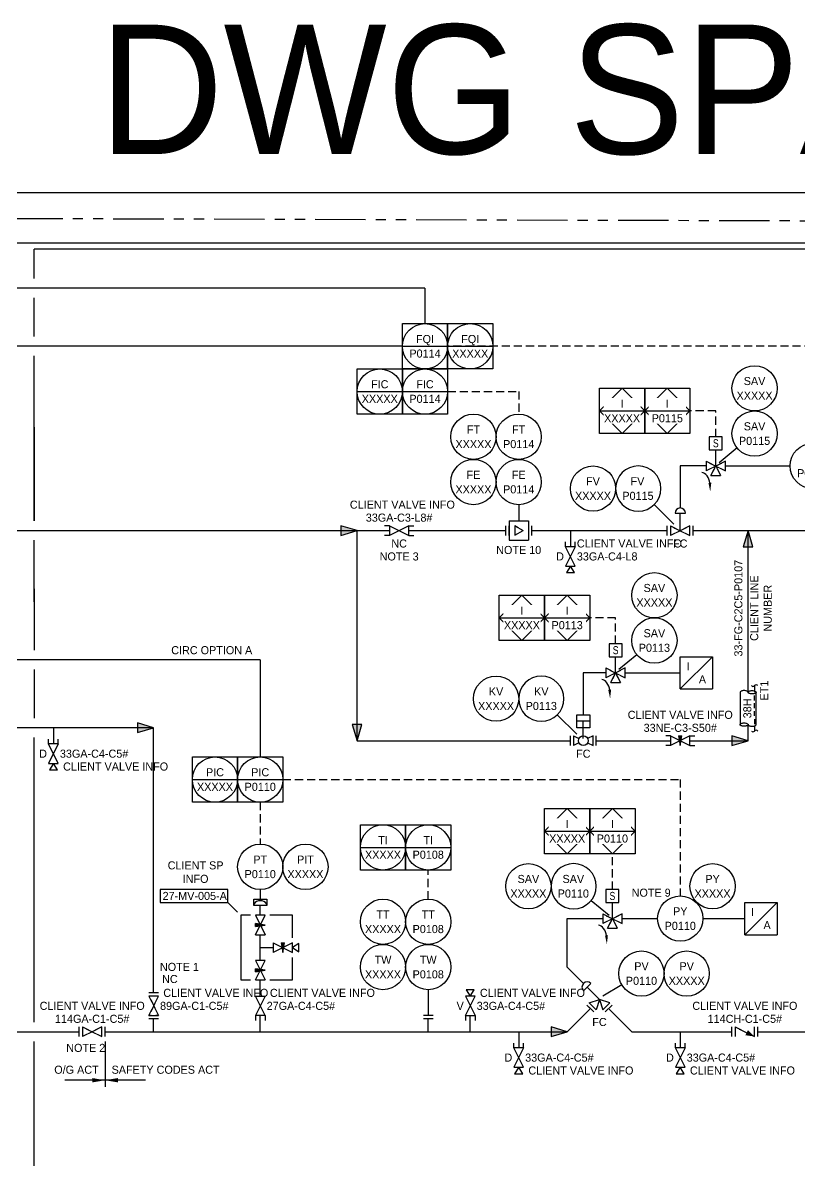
# Model space of a CAD drawing. Extents: x 12 to 865, y 46 to 600.
# Drawn here: x 246.5 to 486.8, y 248.2 to 600.1 of the extents above; entities that cross this region are included whole.
import ezdxf
from ezdxf.enums import TextEntityAlignment as Align
from ezdxf.lldxf.tags import DXFTag

# ---------------------------------------------------------------- set-up
doc = ezdxf.new("R2010")
doc.units = 0
doc.header["$LTSCALE"] = 10
doc.linetypes.add('ELECT', pattern=[0.375, 0.25, -0.125])
doc.linetypes.add('Skid_Limit', pattern=[3.125, 1.5625, -0.3125, 0.3125, -0.3125, 0.3125, -0.3125])
doc.layers.get('DEFPOINTS').update_dxf_attribs({"color": 9})
for name, color, linetype in [('(DUAL-TAGGING)', 240, 'Continuous'), ('ATTRIBUTES', 50, 'Continuous'), ('EQUIPMENT', 54, 'Continuous'), ('FITTINGS', 210, 'Continuous'), ('FLANGES', 90, 'Continuous'), ('GAS', 32, 'Continuous'), ('GAS - SWEET', 42, 'Continuous'), ('HC LIQUID - HEAVY', 38, 'Continuous'), ('INSTRUMENT', 240, 'Continuous'), ('INSULATION', 210, 'Continuous'), ('LIMITS - SKID', 177, 'Skid_Limit'), ('LINE NUMBER', 20, 'Continuous'), ('TEXT1', 7, 'Continuous'), ('VALVE INFO', 33, 'Continuous'), ('VALVES', 210, 'Continuous')]:
    doc.layers.add(name, color=color, linetype=linetype)
doc.styles.add('Scovan Standard', font='FRAMDCN.TTF', dxfattribs={"height": 2.5})
tags = doc.linetypes.add('CAPILLARY', pattern='A,0.25,[131,cfm.shx,S=0.1,R=-45,X=0,Y=0],0,[131,cfm.shx,S=0.1,R=45,X=0,Y=0],0.25', length=0.5).pattern_tags.tags
tags[12] = DXFTag(74, 5)
tags[4] = DXFTag(74, 5)
doc.linetypes.add('DATA_LINK', pattern='A,0.75,-0.125,[133,ltypeshp.shx,S=0.0625,R=0,X=-0.0625,Y=0],-0.125', length=1)
tags = doc.linetypes.add('PNEUMATIC', pattern='A,0.21875,[131,cfm.shx,S=0.1,R=-45,X=0,Y=0],0.0625,[131,cfm.shx,S=0.1,R=-45,X=0,Y=0],0.21875', length=0.5).pattern_tags.tags
tags[12] = DXFTag(74, 5)
tags[4] = DXFTag(74, 5)

# ---------------------------------------------------------------- blocks, each defined once
blk = doc.blocks.new('*U16')
blk.add_wipeout([(0, 0.67), (-4, 0.67), (-4, -0.68), (0, -0.68)]).dxf.layer = 'VALVES'
at = {"layer": 'VALVES', "color": 90}
blk.add_line((-4, -1.5), (-4, 1.5), dxfattribs=at)
at = {"layer": 'VALVES'}
blk.add_line((-3, -1.5), (-3, 1.5), dxfattribs=at)
blk.add_wipeout([(-0.66, 0), (-0.66, -4), (0.69, -4), (0.69, 0)]).dxf.layer = 'VALVES'
for p, q in [((-3, 1.5), (0, 0)), ((0, 0), (-3, -1.5)), ((0, 0), (-1.5, -3)), ((1.5, -3), (0, 0)), ((1.5, -3), (-1.5, -3))]:
    blk.add_line(p, q, dxfattribs=at)
at = {"layer": 'VALVES', "color": 90}
blk.add_line((1.5, -4), (-1.5, -4), dxfattribs=at)
blk = doc.blocks.new('Dyn_Vlv_ATTH')
at = {"layer": 'VALVE INFO', "style": 'Scovan Standard'}
for tag, p in [('VLV_MOD', (0, 7)), ('VLV_TAG', (0, 4)), ('VLV_NUM', (0, -4))]:
    blk.add_attdef(tag, text='', height=2.5, dxfattribs=at).set_placement(p, align=Align.MIDDLE_CENTER)
blk = doc.blocks.new('dyn_actuator')
at = {"layer": 'INSTRUMENT'}
for p, q in [((-1.6, 5.4), (1.6, 5.4)), ((0, 0), (0, 5.4))]:
    blk.add_line(p, q, dxfattribs=at)
blk.add_arc((0, 5.4), 1.6, 0, 180, dxfattribs=at)
blk = doc.blocks.new('Dyn_Discrete Instr')
at = {"layer": 'INSTRUMENT'}
blk.add_circle((0, 0), 7, dxfattribs=at)
at = {"layer": 'ATTRIBUTES', "style": 'Scovan Standard'}
for tag, p in [('TOP', (0, 2.25)), ('BTM', (0, -2.25))]:
    blk.add_attdef(tag, text='', height=2.5, dxfattribs=at).set_placement(p, align=Align.MIDDLE_CENTER)
blk.add_attdef('SERIES', text='', height=2.5, dxfattribs=at).set_placement((7.93, -4.87), align=Align.MIDDLE_LEFT)
blk = doc.blocks.new('Plug')
at = {"layer": 'FITTINGS'}
for p, q in [((1.25, 2), (-1.25, 2)), ((-1.25, 2), (0, 0)), ((0, 0), (1.25, 2))]:
    blk.add_line(p, q, dxfattribs=at)
blk = doc.blocks.new('*U48')
at = {"layer": 'FITTINGS'}
for p, q in [((-1.5, 5), (-1.5, 3.5)), ((1.5, 5), (1.5, 3.5))]:
    blk.add_line(p, q, dxfattribs=at)
at = {"layer": 'TEXT1', "style": 'Scovan Standard'}
for tag, p in [('ARTISAN_BLOCK_ID', (0, -2.5)), ('SCOVAN_TAG', (0, -6)), ('PRODUCER_TAG', (0, -9.5)), ('ARTISAN_ID', (0, -13))]:
    blk.add_attdef(tag, text='', height=2.5, dxfattribs=at).set_placement(p, align=Align.TOP_CENTER)
blk.add_wipeout([(-1.5, 5), (-1.5, 11), (1.5, 11), (1.5, 5)]).dxf.layer = 'VALVES'
at = {"color": 0}
blk.add_line((0, 0), (0, 5), dxfattribs=at)
at = {"layer": 'VALVES'}
for p, q in [((-1.5, 11), (1.5, 5)), ((1.5, 11), (-1.5, 11)), ((-1.5, 5), (1.5, 11)), ((-1.5, 5), (1.5, 5))]:
    blk.add_line(p, q, dxfattribs=at)
at = {"layer": 'FITTINGS'}
blk.add_blockref('Plug', (0, 11), dxfattribs=at)
blk = doc.blocks.new('Dyn_Vlv_ATTV')
at = {"layer": 'VALVE INFO', "style": 'Scovan Standard'}
blk.add_attdef('VLV_MOD', text='', height=2.5, dxfattribs=at).set_placement((-2, 0), align=Align.MIDDLE_RIGHT)
for tag, p in [('VLV_TAG', (2, 1.5)), ('VLV_NUM', (2, -1.5))]:
    blk.add_attdef(tag, text='', height=2.5, dxfattribs=at).set_placement(p, align=Align.MIDDLE_LEFT)
blk = doc.blocks.new('*U19')
blk.add_wipeout([(0, 0.67), (8, 0.67), (8, -0.68), (0, -0.68)]).dxf.layer = 'VALVES'
at = {"layer": 'VALVES', "color": 90}
for p, q in [((0, -1.5), (0, 1.5)), ((8, -1.5), (8, 1.5))]:
    blk.add_line(p, q, dxfattribs=at)
at = {"layer": 'VALVES'}
for p, q in [((1, 1.5), (1, -1.5)), ((1, 1.5), (2.66, 0.67)), ((1, 1.5), (7, -1.5)), ((7, -1.5), (7, 1.5)), ((5.34, -0.67), (7, -1.5))]:
    blk.add_line(p, q, dxfattribs=at)
blk.add_solid([(4.95, 0.54), (4.14, -1.07), (6.96, -1.48)], dxfattribs=at)
blk = doc.blocks.new('flanges')
blk.add_wipeout([(0, 0.68), (1, 0.68), (1, -0.68), (0, -0.68)]).dxf.layer = 'FLANGES'
at = {"layer": 'FLANGES'}
for p, q in [((0, 1.5), (0, -1.5)), ((1, 1.5), (1, -1.5))]:
    blk.add_line(p, q, dxfattribs=at)
blk = doc.blocks.new('*U20')
blk.add_wipeout([(-1, 1.5), (-7, 1.5), (-7, -1.5), (-1, -1.5)]).dxf.layer = 'VALVES'
at = {"layer": 'VALVES'}
for p, q in [((-7, 1.5), (-1, -1.5)), ((-7, -1.5), (-7, 1.5)), ((-1, 1.5), (-7, -1.5)), ((-1, 1.5), (-1, -1.5)), ((-1, 1.5), (0.5, 1.5)), ((-1, -1.5), (0.5, -1.5))]:
    blk.add_line(p, q, dxfattribs=at)
blk = doc.blocks.new('*U22')
at = {"layer": 'EQUIPMENT', "linetype": 'Continuous'}
blk.add_line((-6, 20), (-6, 0), dxfattribs=at)
at = {"layer": 'INSTRUMENT', "linetype": 'Continuous'}
blk.add_line((0, 6), (0, 14), dxfattribs=at)
blk.add_wipeout([(4, 11.5), (10, 11.5), (10, 8.5), (4, 8.5)]).dxf.layer = 'VALVES'
at = {"layer": 'VALVES'}
blk.add_hatch(color=256, dxfattribs=at).paths.add_polyline_path([(7.5, 11.5), (6.5, 11.5), (7, 8.5)])
at = {"layer": 'EQUIPMENT', "linetype": 'Continuous'}
for p, q in [((10, 13), (10, 20)), ((10, 0), (10, 7))]:
    blk.add_line(p, q, dxfattribs=at)
at = {"layer": 'INSTRUMENT', "linetype": 'Continuous'}
blk.add_line((0, 10), (4, 10), dxfattribs=at)
at = {"layer": 'VALVES'}
for p, q in [((4, 11.5), (4, 8.5)), ((10, 11.5), (4, 8.5)), ((4, 11.5), (10, 8.5)), ((6.5, 11.5), (7.5, 11.5)), ((6.5, 11.5), (7, 8.5)), ((7, 8.5), (7.5, 11.5)), ((10, 8.5), (10, 11.5)), ((8.34, 9.33), (10, 8.5))]:
    blk.add_line(p, q, dxfattribs=at)
at = {"layer": 'FITTINGS', "rotation": 270}
blk.add_blockref('Plug', (10, 10), dxfattribs=at)
for points in [[(-1.5, 14), (-1.5, 20), (1.5, 20), (1.5, 14)], [(-1.5, 0), (-1.5, 6), (1.5, 6), (1.5, 0)]]:
    blk.add_wipeout(points).dxf.layer = 'VALVES'
at = {"layer": 'VALVES'}
for points in [[(-1.5, 17.5), (-1.5, 16.5), (1.5, 17)], [(-1.5, 3.5), (-1.5, 2.5), (1.5, 3)]]:
    blk.add_hatch(color=256, dxfattribs=at).paths.add_polyline_path(points)
at = {"layer": 'EQUIPMENT', "linetype": 'Continuous'}
for p, q in [((-3, 20), (-6, 20)), ((10, 20), (3, 20)), ((-6, 0), (-3, 0)), ((3, 0), (10, 0))]:
    blk.add_line(p, q, dxfattribs=at)
at = {"layer": 'VALVES'}
for p, q in [((-1.5, 20), (1.5, 14)), ((1.5, 20), (-1.5, 20)), ((-1.5, 14), (1.5, 20)), ((0.67, 18.34), (1.5, 20)), ((-1.5, 16.5), (-1.5, 17.5)), ((1.5, 17), (-1.5, 17.5)), ((-1.5, 16.5), (1.5, 17)), ((-1.5, 14), (1.5, 14)), ((-1.5, 6), (1.5, 0)), ((1.5, 6), (-1.5, 6)), ((-1.5, 0), (1.5, 6)), ((0.67, 4.34), (1.5, 6)), ((-1.5, 2.5), (-1.5, 3.5)), ((1.5, 3), (-1.5, 3.5)), ((-1.5, 2.5), (1.5, 3)), ((-1.5, 0), (1.5, 0))]:
    blk.add_line(p, q, dxfattribs=at)
blk = doc.blocks.new('diaphragm')
at = {"layer": 'INSTRUMENT'}
for p, q in [((-2, -1), (-2, -1)), ((2, -1), (2, -1))]:
    blk.add_line(p, q, dxfattribs=at)
blk.add_lwpolyline([(2, 0), (2, -2), (-2, -2), (-2, 0)], close=True, dxfattribs=at)
blk.add_arc((0, -3), 2.5, 36.8699, 143.1301, dxfattribs=at)
blk = doc.blocks.new('dyn_instr shared disp')
at = {"layer": 'INSTRUMENT'}
blk.add_line((-7, 0), (7, 0), dxfattribs=at)
blk.add_lwpolyline([(-7, 7), (7, 7), (7, -7), (-7, -7)], close=True, dxfattribs=at)
blk.add_circle((0, 0), 7, dxfattribs=at)
at = {"layer": 'ATTRIBUTES', "style": 'Scovan Standard'}
for tag, p in [('TOP', (0, 2.25)), ('BTM', (0, -2.25))]:
    blk.add_attdef(tag, text='', height=2.5, dxfattribs=at).set_placement(p, align=Align.MIDDLE_CENTER)
blk.add_attdef('SERIES', text='', height=2.5, dxfattribs=at).set_placement((7, -9), align=Align.MIDDLE_RIGHT)
at = {"layer": 'TEXT1', "style": 'Scovan Standard'}
for tag, p in [('L_TOP_LINE_1', (-8, 8)), ('L_TOP_LINE_2', (-8, 5)), ('L_TOP_LINE_3', (-8, 2)), ('L_BTM_LINE_1', (-8, -2)), ('L_BTM_LINE_2', (-8, -5)), ('L_BTM_LINE_3', (-8, -8))]:
    blk.add_attdef(tag, text='', height=2.5, dxfattribs=at).set_placement(p, align=Align.MIDDLE_RIGHT)
for tag, p in [('R_TOP_LINE_1', (8, 8)), ('R_TOP_LINE_2', (8, 5)), ('R_TOP_LINE_3', (8, 2)), ('R_BTM_LINE_1', (8, -2)), ('R_BTM_LINE_2', (8, -5)), ('R_BTM_LINE_3', (8, -8))]:
    blk.add_attdef(tag, text='', height=2.5, dxfattribs=at).set_placement(p, align=Align.MIDDLE_LEFT)
blk = doc.blocks.new('*U25')
at = {"layer": 'VALVES'}
blk.add_hatch(color=256, dxfattribs=at).paths.add_polyline_path([(1.61, -5.22), (0.72, -5.26), (1.29, -7.94)])
at = {"layer": 'VALVES', "flags": 128}
blk.add_lwpolyline([(5, 9), (1, 9), (1, 5), (5, 5), (5, 9)], dxfattribs=at)
at = {"layer": 'VALVES', "color": 7, "style": 'Scovan Standard', "width": 0.8}
blk.add_text('S', height=2.5, dxfattribs=at).set_placement((3, 7), align=Align.MIDDLE)
blk.add_wipeout([(3.68, -0.68), (3.68, -3), (2.32, -3), (2.32, -0.68)]).dxf.layer = 'VALVES'
at = {"layer": 'VALVES'}
blk.add_line((1.5, -3), (4.5, -3), dxfattribs=at)
blk.add_wipeout([(0, 0.67), (6, 0.67), (6, -0.68), (0, -0.68)]).dxf.layer = 'VALVES'
for p, q in [((3, 0), (3, 5)), ((6, 1.5), (0, -1.5)), ((0, 1.5), (6, -1.5)), ((0, 1.5), (0, -1.5)), ((1.5, -3), (3, 0)), ((3, 0), (4.5, -3)), ((6, -1.5), (6, 1.5))]:
    blk.add_line(p, q, dxfattribs=at)
blk.add_open_spline([(1.17, -5.24), (1.07, -3.81), (-0.24, -2.06), (-1.3, -2.05)], degree=3, dxfattribs=at)
blk = doc.blocks.new('instrument air')
at = {"layer": 'INSTRUMENT'}
for p, q in [((-5, 5), (5, 5)), ((-5, -5), (-5, 5)), ((-5, -5), (5, 5)), ((5, 5), (5, -5)), ((-5, -5), (5, -5))]:
    blk.add_line(p, q, dxfattribs=at)
at = {"layer": 'VALVE INFO', "style": 'Scovan Standard'}
for s, p in [('I', (-3.06, 0.76)), ('A', (0.76, -3.28))]:
    blk.add_text(s, height=2.5, dxfattribs=at).set_placement(p)
blk = doc.blocks.new('dyn_instr plc')
at = {"layer": 'INSTRUMENT'}
for p, q in [((0, 7), (-7, 0)), ((7, 0), (0, 7)), ((-7, 0), (7, 0)), ((-7, 0), (0, -7)), ((0, -7), (7, 0))]:
    blk.add_line(p, q, dxfattribs=at)
blk.add_lwpolyline([(-7, 7), (7, 7), (7, -7), (-7, -7)], close=True, dxfattribs=at)
at = {"layer": 'ATTRIBUTES', "style": 'Scovan Standard'}
blk.add_attdef('SERIES', text='', height=2.5, dxfattribs=at).set_placement((7, -9), align=Align.MIDDLE_RIGHT)
at = {"layer": 'TEXT1', "style": 'Scovan Standard'}
for tag, p in [('L_TOP_LINE_3', (-8, 8)), ('L_TOP_LINE_2', (-8, 5)), ('L_TOP_LINE_1', (-8, 2)), ('L_BTM_LINE_1', (-8, -2)), ('L_BTM_LINE_2', (-8, -5)), ('L_BTM_LINE_3', (-8, -8))]:
    blk.add_attdef(tag, text='', height=2.5, dxfattribs=at).set_placement(p, align=Align.MIDDLE_RIGHT)
for tag, p in [('R_TOP_LINE_3', (8, 8)), ('R_TOP_LINE_2', (8, 5)), ('R_TOP_LINE_1', (8, 2)), ('R_BTM_LINE_1', (8, -2)), ('R_BTM_LINE_2', (8, -5)), ('R_BTM_LINE_3', (8, -8))]:
    blk.add_attdef(tag, text='', height=2.5, dxfattribs=at).set_placement(p, align=Align.MIDDLE_LEFT)
blk.add_wipeout([(-5.74, -3.96), (5.79, -3.96), (5.79, -0.82), (-5.74, -0.82)]).dxf.layer = 'INSTRUMENT'
blk.add_wipeout([(-5.74, 3.96), (5.79, 3.96), (5.79, 0.57), (-5.74, 0.57)]).dxf.layer = 'INSTRUMENT'
at = {"layer": 'ATTRIBUTES', "style": 'Scovan Standard'}
for tag, p in [('TOP', (0, 2.25)), ('BTM', (0, -2.25))]:
    blk.add_attdef(tag, text='', height=2.5, dxfattribs=at).set_placement(p, align=Align.MIDDLE_CENTER)
blk = doc.blocks.new('*U7')
blk.add_wipeout([(0, 0.67), (8, 0.67), (8, -0.68), (0, -0.68)]).dxf.layer = 'VALVES'
at = {"layer": 'VALVES', "color": 90}
for p, q in [((0, -1.5), (0, 1.5)), ((8, -1.5), (8, 1.5))]:
    blk.add_line(p, q, dxfattribs=at)
at = {"layer": 'VALVES'}
for p, q in [((1, 1.5), (1, -1.5)), ((7, 1.5), (1, -1.5)), ((1, 1.5), (7, -1.5)), ((7, -1.5), (7, 1.5))]:
    blk.add_line(p, q, dxfattribs=at)
blk = doc.blocks.new('Spec Break Horiz')
at = {"layer": 'TEXT1'}
blk.add_line((12.5, 0), (-12.5, 0), dxfattribs=at)
for points in [[(-4, -0.67), (-4, 0.67), (0, 0)], [(4, -0.67), (4, 0.67), (0, 0)]]:
    blk.add_solid(points, dxfattribs=at)
at = {"layer": 'TEXT1', "linetype": 'Continuous', "style": 'Scovan Standard'}
for tag, p in [('SPEC_LFT_5', (-2, 6)), ('SPEC_LFT_1', (-2, 2)), ('SPEC_LFT_2', (-2, -4)), ('SPEC_LFT_3', (-2, -8)), ('SPEC_LFT_4', (-2, -12))]:
    blk.add_attdef(tag, text='', height=2.5, dxfattribs=at).set_placement(p, align=Align.RIGHT)
for tag, p in [('SPEC_RGT_5', (2, 6)), ('SPEC_RGT_1', (2, 2)), ('SPEC_RGT_2', (2, -4)), ('SPEC_RGT_3', (2, -8)), ('SPEC_RGT_4', (2, -12))]:
    blk.add_attdef(tag, p, '', height=2.5, dxfattribs=at)
blk = doc.blocks.new('sv-flowarrow')
at = {"color": 0}
blk.add_lwpolyline([(0, 0), (-5, 1.5), (-5, -1.5)], close=True, dxfattribs=at)
blk.add_solid([(0, 0), (-5, -1.5), (-5, 1.5)], dxfattribs=at)
blk = doc.blocks.new('*U34')
blk.add_wipeout([(1, 1.5), (7, 1.5), (7, -1.5), (1, -1.5)]).dxf.layer = 'VALVES'
at = {"layer": 'VALVES'}
for p, q in [((1, 1.5), (-0.5, 1.5)), ((1, 1.5), (1, -1.5)), ((7, 1.5), (1, -1.5)), ((1, 1.5), (7, -1.5)), ((7, -1.5), (7, 1.5)), ((7, 1.5), (8.5, 1.5)), ((1, -1.5), (-0.5, -1.5)), ((7, -1.5), (8.5, -1.5))]:
    blk.add_line(p, q, dxfattribs=at)
blk = doc.blocks.new('*U36')
at = {"layer": 'INSTRUMENT'}
for p, q in [((-3, 3), (3, 3)), ((-3, -3), (3, -3))]:
    blk.add_line(p, q, dxfattribs=at)
at = {"layer": 'TEXT1', "style": 'Scovan Standard'}
for tag, p in [('ARTISAN_BLOCK_ID', (0, -3.5)), ('SCOVAN_TAG', (0, -7)), ('PRODUCER_TAG', (0, -10.5)), ('ARTISAN_ID', (0, -14))]:
    blk.add_attdef(tag, text='', height=2.5, dxfattribs=at).set_placement(p, align=Align.TOP_CENTER)
blk.add_wipeout([(-3, 1), (3, 1), (3, -1), (-3, -1)]).dxf.layer = 'INSTRUMENT'
blk.add_wipeout([(-3, 1), (3, 1), (3, -1), (-3, -1)]).dxf.layer = 'INSTRUMENT'
at = {"layer": 'INSTRUMENT'}
for p, q in [((-3, 3), (-3, -3)), ((-1.180298, 1.546885), (-1.180301, -1.453115)), ((-1.180301, -1.453115), (1.41779, 0.046883)), ((-1.180298, 1.546885), (1.41779, 0.046883)), ((3, 3), (3, -3))]:
    blk.add_line(p, q, dxfattribs=at)
blk = doc.blocks.new('*U29')
at = {"layer": 'INSTRUMENT'}
for p, q in [((2, 6), (-2, 6)), ((0, 0), (0, 6))]:
    blk.add_line(p, q, dxfattribs=at)
blk.add_lwpolyline([(-2, 8), (2, 8), (2, 4), (-2, 4)], close=True, dxfattribs=at)
blk = doc.blocks.new('*U28')
blk.add_wipeout([(0, 0.67), (8, 0.67), (8, -0.68), (0, -0.68)]).dxf.layer = 'VALVES'
at = {"layer": 'VALVES', "color": 90}
for p, q in [((0, -1.5), (0, 1.5)), ((8, -1.5), (8, 1.5))]:
    blk.add_line(p, q, dxfattribs=at)
at = {"layer": 'VALVES'}
for p, q in [((1, 1.5), (1, -1.5)), ((1, 1.5), (2.66, 0.67)), ((7, 1.5), (5.34, 0.67)), ((7, -1.5), (7, 1.5)), ((2.66, -0.67), (1, -1.5)), ((5.34, -0.67), (7, -1.5))]:
    blk.add_line(p, q, dxfattribs=at)
blk.add_circle((4, 0), 1.5, dxfattribs=at)
blk = doc.blocks.new('*U37')
blk.add_wipeout([(1, 1.5), (7, 1.5), (7, -1.5), (1, -1.5)]).dxf.layer = 'VALVES'
at = {"layer": 'VALVES'}
blk.add_hatch(color=256, dxfattribs=at).paths.add_polyline_path([(4.5, 1.5), (3.5, 1.5), (4, -1.5)])
for p, q in [((1, 1.5), (1, -1.5)), ((7, 1.5), (1, -1.5)), ((1, 1.5), (7, -1.5)), ((3.5, 1.5), (4.5, 1.5)), ((3.5, 1.5), (4, -1.5)), ((4, -1.5), (4.5, 1.5)), ((7, -1.5), (7, 1.5)), ((5.34, -0.67), (7, -1.5))]:
    blk.add_line(p, q, dxfattribs=at)
blk = doc.blocks.new('insul')
at = {"layer": 'INSULATION'}
for centre, start, end in [((-1.63, -1.5), 126.8699, 233.1301), ((12.41, -1.5), 126.8699, 233.1301), ((11.66, -2.5), 306.8699, 53.1301)]:
    blk.add_arc(centre, 0.625, start, end, dxfattribs=at)
at = {"layer": 'INSULATION', "color": 50, "style": 'Scovan Standard'}
for tag, p in [('O/S', (5, 5)), ('TR', (10.53, -5))]:
    blk.add_attdef(tag, text='', height=2.5, dxfattribs=at).set_placement(p, align=Align.MIDDLE)
blk.add_wipeout([(0, 1), (0, -1), (10, -1), (10, 1)]).dxf.layer = 'INSULATION'
at = {"layer": 'INSULATION'}
for p, q in [((10, 2.5), (0, 2.5)), ((-0.4, -2), (-2, -2)), ((0, -2.5), (10, -2.5)), ((1.66, -2), (0.16, -2)), ((2.65, -2), (4.15, -2)), ((5.08, -2), (6.58, -2)), ((7.48, -2), (8.98, -2)), ((12.03, -2), (10, -2))]:
    blk.add_line(p, q, dxfattribs=at)
for points in [[(0, 2.5, -0.203453), (0.16, 2.43, -0.097163), (0.35, 2.13, -0.054131), (0.46, 1.76, -0.041072), (0.5, 1.25, -0.041072), (0.46, 0.74, -0.054131), (0.35, 0.37, -0.097163), (0.16, 0.07, -0.203453), (0, 0, -0.203453), (-0.16, 0.07, -0.097163), (-0.35, 0.37, -0.054131), (-0.46, 0.74, -0.041072), (-0.5, 1.25, -0.041072), (-0.46, 1.76, -0.054131), (-0.35, 2.13, -0.097163), (-0.16, 2.43, -0.203453)], [(10, -2.5, -0.203453), (9.84, -2.43, -0.097163), (9.65, -2.13, -0.054131), (9.54, -1.76, -0.041072), (9.5, -1.25, -0.041072), (9.54, -0.74, -0.054131), (9.65, -0.37, -0.097163), (9.84, -0.07, -0.203453), (10, 0, -0.203453), (10.16, -0.07, -0.097163), (10.35, -0.37, -0.054131), (10.46, -0.74, -0.041072), (10.5, -1.25, -0.041072), (10.46, -1.76, -0.054131), (10.35, -2.13, -0.097163), (10.16, -2.43, -0.203453)]]:
    blk.add_lwpolyline(points, format="xyb", close=True, dxfattribs=at)
for points in [[(0, 0, 0.203453), (-0.16, -0.07, 0.097163), (-0.35, -0.37, 0.054131), (-0.46, -0.74, 0.041072), (-0.5, -1.25, 0.041072), (-0.46, -1.76, 0.054131), (-0.35, -2.13, 0.097163), (-0.16, -2.43, 0.203453), (0, -2.5, 0.203453)], [(10, 0, 0.203453), (10.16, 0.07, 0.097163), (10.35, 0.37, 0.054131), (10.46, 0.74, 0.041072), (10.5, 1.25, 0.041072), (10.46, 1.76, 0.054131), (10.35, 2.13, 0.097163), (10.16, 2.43, 0.203453), (10, 2.5, 0.203453)]]:
    blk.add_lwpolyline(points, format="xyb", dxfattribs=at)
blk.add_arc((-2.38, -2.5), 0.625, 306.8699, 53.1301, dxfattribs=at)
at = {"layer": 'INSULATION', "color": 50, "style": 'Scovan Standard'}
blk.add_attdef('INS', text='', height=2.5, dxfattribs=at).set_placement((5, -1), align=Align.CENTER)

msp = doc.modelspace()

# ---------------------------------------------------------------- linework, layer by layer
at = {"layer": 'DEFPOINTS'}
msp.add_line((11.6, 532), (855.37, 532), dxfattribs=at)
msp.add_lwpolyline([(11.6, 53.13), (855.37, 53.13), (855.37, 547.47), (11.6, 547.47)], close=True, dxfattribs=at)
at = {"layer": 'GAS'}
for p, q in [((287, 288), (287, 293)), ((320, 288), (320, 293)), ((372, 288), (372, 293)), ((66, 288), (415, 288)), ((435, 288), (690, 288))]:
    msp.add_line(p, q, dxfattribs=at)
at = {"layer": 'GAS - SWEET'}
for p, q in [((66, 443), (801, 443)), ((350, 378), (350, 443)), ((471, 378), (471, 443)), ((350, 378), (471, 378))]:
    msp.add_line(p, q, dxfattribs=at)
at = {"layer": 'HC LIQUID - HEAVY'}
msp.add_line((287, 382), (66, 382), dxfattribs=at)
at = {"layer": 'INSTRUMENT', "linetype": 'DATA_LINK'}
for p, q in [((660, 530), (250, 530)), ((250, 521), (250, 530)), ((371, 518), (66, 518)), ((371, 518), (371, 507)), ((250, 503), (250, 515)), ((364, 500), (66, 500)), ((250, 446), (250, 497)), ((250, 475), (250, 446)), ((250, 421), (250, 440)), ((250, 425), (250, 406)), ((320, 403), (66, 403)), ((320, 403), (320, 373)), ((250, 400), (250, 385)), ((250, 291), (250, 379)), ((250, 225), (250, 285))]:
    msp.add_line(p, q, dxfattribs=at)
at = {"layer": 'INSTRUMENT', "linetype": 'ELECT'}
for p, q in [((491, 500), (378, 500)), ((378, 486), (400, 486)), ((400, 486), (400, 479)), ((327, 366), (450, 366)), ((450, 366), (450, 330)), ((320, 359), (320, 346)), ((372, 329), (372, 338))]:
    msp.add_line(p, q, dxfattribs=at)
at = {"layer": 'INSTRUMENT'}
for p, q in [((467.58, 468.57), (462, 464)), ((436.58, 404.57), (431, 400)), ((411.95, 386.05), (418, 380)), ((320, 332), (320, 329)), ((422.42, 328.57), (428, 324))]:
    msp.add_line(p, q, dxfattribs=at)
at = {"layer": 'INSTRUMENT', "linetype": 'CAPILLARY'}
for p, q in [((450, 463), (450, 450)), ((420, 399), (420, 386))]:
    msp.add_line(p, q, dxfattribs=at)
at = {"layer": 'INSTRUMENT', "linetype": 'PNEUMATIC'}
for p, q in [((415, 308), (415, 323)), ((415, 323), (443, 323)), ((457, 323), (470, 323)), ((420, 303), (415, 308))]:
    msp.add_line(p, q, dxfattribs=at)
at = {"layer": 'LIMITS - SKID'}
msp.add_lwpolyline([(87, 446), (87, 540), (780, 538)], dxfattribs=at)
at = {"layer": 'TEXT1'}
msp.add_lwpolyline([(310, 332), (289, 332), (289, 328), (310, 328)], close=True, dxfattribs=at)

# ---------------------------------------------------------------- block references
at = {"layer": '(DUAL-TAGGING)'}
for name, p, values in [('dyn_instr shared disp', (385, 500), {'TOP': 'FQI', 'BTM': 'XXXXX'}), ('dyn_instr shared disp', (357, 486), {'TOP': 'FIC', 'BTM': 'XXXXX'}), ('Dyn_Discrete Instr', (473, 487), {'TOP': 'SAV', 'BTM': 'XXXXX'}), ('Dyn_Discrete Instr', (386, 472), {'TOP': 'FT', 'BTM': 'XXXXX'}), ('Dyn_Discrete Instr', (386, 458), {'TOP': 'FE', 'BTM': 'XXXXX'}), ('Dyn_Discrete Instr', (423, 456), {'TOP': 'FV', 'BTM': 'XXXXX'}), ('Dyn_Discrete Instr', (442, 423), {'TOP': 'SAV', 'BTM': 'XXXXX'}), ('Dyn_Discrete Instr', (393, 391), {'TOP': 'KV', 'BTM': 'XXXXX'}), ('dyn_instr shared disp', (306, 366), {'TOP': 'PIC', 'BTM': 'XXXXX'}), ('dyn_instr shared disp', (358, 345), {'TOP': 'TI', 'BTM': 'XXXXX'}), ('Dyn_Discrete Instr', (334, 339), {'TOP': 'PIT', 'BTM': 'XXXXX'}), ('Dyn_Discrete Instr', (403, 333), {'TOP': 'SAV', 'BTM': 'XXXXX'}), ('Dyn_Discrete Instr', (460, 333), {'TOP': 'PY', 'BTM': 'XXXXX'}), ('Dyn_Discrete Instr', (358, 322), {'TOP': 'TT', 'BTM': 'XXXXX'}), ('Dyn_Discrete Instr', (358, 308), {'TOP': 'TW', 'BTM': 'XXXXX'}), ('Dyn_Discrete Instr', (452, 306), {'TOP': 'PV', 'BTM': 'XXXXX'})]:
    msp.add_blockref(name, p, dxfattribs=at).add_auto_attribs(values)
at = {"layer": 'GAS'}
msp.add_blockref('sv-flowarrow', (415, 288), dxfattribs=at)
at = {"layer": 'GAS - SWEET'}
for p in [(350, 443), (471, 378)]:
    msp.add_blockref('sv-flowarrow', p, dxfattribs=at)
for p, rotation in [((471, 443), 90), ((350, 378), 270)]:
    msp.add_blockref('sv-flowarrow', p, dxfattribs=dict(at, rotation=rotation))
at = {"layer": 'HC LIQUID - HEAVY'}
msp.add_blockref('sv-flowarrow', (287, 382), dxfattribs=at)
at = {"layer": 'INSTRUMENT'}
for name, p, values in [('dyn_instr shared disp', (371, 500), {'TOP': 'FQI', 'BTM': 'P0114'}), ('dyn_instr shared disp', (371, 486), {'TOP': 'FIC', 'BTM': 'P0114'}), ('Dyn_Discrete Instr', (400, 472), {'TOP': 'FT', 'BTM': 'P0114'}), ('Dyn_Discrete Instr', (473, 473), {'TOP': 'SAV', 'BTM': 'P0115'}), ('Dyn_Discrete Instr', (491, 463), {'TOP': 'FY', 'BTM': 'P0115'}), ('Dyn_Discrete Instr', (400, 458), {'TOP': 'FE', 'BTM': 'P0114'}), ('Dyn_Discrete Instr', (442, 409), {'TOP': 'SAV', 'BTM': 'P0113'}), ('dyn_instr shared disp', (320, 366), {'TOP': 'PIC', 'BTM': 'P0110'}), ('dyn_instr shared disp', (372, 345), {'TOP': 'TI', 'BTM': 'P0108'}), ('Dyn_Discrete Instr', (320, 339), {'TOP': 'PT', 'BTM': 'P0110'}), ('Dyn_Discrete Instr', (372, 322), {'TOP': 'TT', 'BTM': 'P0108'}), ('Dyn_Discrete Instr', (450, 323), {'TOP': 'PY', 'BTM': 'P0110'}), ('Dyn_Discrete Instr', (372, 308), {'TOP': 'TW', 'BTM': 'P0108'}), ('Dyn_Discrete Instr', (438, 306), {'TOP': 'PV', 'BTM': 'P0110'})]:
    msp.add_blockref(name, p, dxfattribs=at).add_auto_attribs(values)
ref = msp.add_blockref('Dyn_Discrete Instr', (437, 456), dxfattribs=dict(at, xscale=-1))
ref.add_attrib('TOP', 'FV', dxfattribs={"layer": 'ATTRIBUTES', "height": 2.5, "style": 'Scovan Standard'}).set_placement((436.76, 458.25), align=Align.MIDDLE_CENTER)
ref.add_attrib('BTM', 'P0115', dxfattribs={"layer": 'ATTRIBUTES', "height": 2.5, "style": 'Scovan Standard'}).set_placement((436.92, 453.75), align=Align.MIDDLE_CENTER)
for name, p in [('instrument air', (455, 399)), ('*U29', (420, 378)), ('diaphragm', (320, 329)), ('instrument air', (475, 323))]:
    msp.add_blockref(name, p, dxfattribs=at)
ref = msp.add_blockref('Dyn_Discrete Instr', (407, 391), dxfattribs=dict(at, xscale=-1))
ref.add_attrib('TOP', 'KV', dxfattribs={"layer": 'ATTRIBUTES', "height": 2.5, "style": 'Scovan Standard'}).set_placement((407, 393.25), align=Align.MIDDLE_CENTER)
ref.add_attrib('BTM', 'P0113', dxfattribs={"layer": 'ATTRIBUTES', "height": 2.5, "style": 'Scovan Standard'}).set_placement((406.99, 388.75), align=Align.MIDDLE_CENTER)
ref = msp.add_blockref('Dyn_Discrete Instr', (417, 333), dxfattribs=dict(at, xscale=-1))
ref.add_attrib('TOP', 'SAV', dxfattribs={"layer": 'ATTRIBUTES', "height": 2.5, "style": 'Scovan Standard'}).set_placement((416.91, 335.25), align=Align.MIDDLE_CENTER)
ref.add_attrib('BTM', 'P0110', dxfattribs={"layer": 'ATTRIBUTES', "height": 2.5, "style": 'Scovan Standard'}).set_placement((416.9, 330.75), align=Align.MIDDLE_CENTER)
at = {"layer": 'TEXT1'}
msp.add_blockref('Spec Break Horiz', (272, 273), dxfattribs=at).add_auto_attribs({'SPEC_LFT_1': 'O/G ACT', 'SPEC_RGT_1': 'SAFETY CODES ACT'})
at = {"layer": 'VALVE INFO'}
ref = msp.add_blockref('Dyn_Vlv_ATTH', (450, 378), dxfattribs=at)
ref.add_attrib('VLV_TAG', '33NE-C3-S50#', dxfattribs={"height": 2.5, "style": 'Scovan Standard'}).set_placement((450, 382), align=Align.MIDDLE_CENTER)

# ---------------------------------------------------------------- texts
at = {"layer": '(DUAL-TAGGING)', "color": 33, "char_height": 2.5, "attachment_point": 5, "style": 'Scovan Standard'}
for insert in [(364, 451), (450, 386), (470, 296)]:
    msp.add_mtext_dynamic_manual_height_columns('CLIENT VALVE INFO', width=33.524, gutter_width=12.5, heights=[0], dxfattribs=dict(at, insert=insert))
at = {"layer": '(DUAL-TAGGING)', "color": 20, "linetype": 'Continuous', "insert": (475, 419), "char_height": 2.5, "attachment_point": 5, "rotation": 90, "style": 'Scovan Standard'}
msp.add_mtext_dynamic_manual_height_columns('CLIENT LINE NUMBER', width=33.524, gutter_width=12.5, heights=[0], dxfattribs=at)
at = {"layer": '(DUAL-TAGGING)', "color": 0, "insert": (300, 334), "char_height": 2.5, "attachment_point": 8, "style": 'Scovan Standard'}
msp.add_mtext_dynamic_manual_height_columns('CLIENT SP INFO', width=23.9468, gutter_width=12.5, heights=[3.28], dxfattribs=at)
at = {"layer": 'DEFPOINTS', "style": 'Scovan Standard'}
msp.add_text('DWG SPACE', height=40, dxfattribs=at).set_placement((433.48, 547.47), align=Align.BOTTOM_CENTER)
at = {"layer": 'LINE NUMBER', "linetype": 'Continuous', "insert": (468, 419), "char_height": 2.5, "attachment_point": 5, "rotation": 90, "style": 'Scovan Standard'}
msp.add_mtext_dynamic_manual_height_columns('33-FG-C2C5-P0107', width=15.3038, gutter_width=12.5, heights=[0], dxfattribs=at)
at = {"layer": 'TEXT1', "style": 'Scovan Standard'}
for s, p in [('NOTE 3', (363, 435)), ('CIRC OPTION A', (305, 406)), ('NOTE 9', (441, 331)), ('NOTE 1', (295, 308.05)), ('NC', (292.04, 304.3)), ('NOTE 2', (266, 283))]:
    msp.add_text(s, height=2.5, dxfattribs=at).set_placement(p, align=Align.MIDDLE_CENTER)
msp.add_text('27-MV-005-A', height=2.5, dxfattribs=at).set_placement((289.79, 330), align=Align.MIDDLE_LEFT)

# ---------------------------------------------------------------- next in the draw order: block references
at = {"layer": 'FITTINGS'}
msp.add_blockref('*U22', (320, 304), dxfattribs=at)
at = {"layer": 'FLANGES', "rotation": 270}
for p in [(287, 293), (372, 293)]:
    msp.add_blockref('flanges', p, dxfattribs=at)
at = {"layer": 'GAS'}
msp.add_blockref('*U48', (385, 288), dxfattribs=at)
at = {"layer": 'GAS', "rotation": 180}
for p in [(400, 288), (450, 288)]:
    msp.add_blockref('*U48', p, dxfattribs=at)
at = {"layer": 'GAS - SWEET', "rotation": 180}
msp.add_blockref('*U48', (416, 443), dxfattribs=at)
at = {"layer": 'HC LIQUID - HEAVY', "rotation": 180}
msp.add_blockref('*U48', (256, 382), dxfattribs=at)
at = {"layer": 'INSTRUMENT'}
for p, values in [((446, 480), {'TOP': 'I', 'BTM': 'P0115'}), ((415, 416), {'TOP': 'I', 'BTM': 'P0113'}), ((429, 350), {'TOP': 'I', 'BTM': 'P0110'})]:
    msp.add_blockref('dyn_instr plc', p, dxfattribs=at).add_auto_attribs(values)
msp.add_blockref('*U36', (400, 443), dxfattribs=at)
at = {"layer": 'INSULATION', "rotation": 90}
msp.add_blockref('insul', (471, 383), dxfattribs=at).add_auto_attribs({'INS': '38H', 'TR': 'ET1'})
at = {"layer": 'VALVES'}
for name, p in [('*U25', (458, 463)), ('*U34', (359, 443)), ('*U7', (446, 443)), ('*U25', (427, 399)), ('*U28', (416, 378)), ('*U34', (446, 378)), ('*U25', (426, 323)), ('*U7', (264, 288)), ('*U19', (466, 288))]:
    msp.add_blockref(name, p, dxfattribs=at)
for name, p, rotation in [('*U16', (425, 298), 45), ('*U20', (320, 292), 270)]:
    msp.add_blockref(name, p, dxfattribs=dict(at, rotation=rotation))

# ---------------------------------------------------------------- next in the draw order: linework, layer by layer
at = {"layer": 'FITTINGS'}
msp.add_line((320, 324), (320, 327), dxfattribs=at)
at = {"layer": 'GAS'}
for p, q in [((422, 295), (415, 288)), ((428, 295), (435, 288))]:
    msp.add_line(p, q, dxfattribs=at)
at = {"layer": 'HC LIQUID - HEAVY'}
msp.add_line((287, 293), (287, 382), dxfattribs=at)
at = {"layer": 'INSTRUMENT', "linetype": 'ELECT'}
for p, q in [((461, 480), (453, 480)), ((461, 472), (461, 480)), ((430, 416), (422, 416)), ((430, 408), (430, 416)), ((429, 332), (429, 343))]:
    msp.add_line(p, q, dxfattribs=at)
at = {"layer": 'INSTRUMENT', "linetype": 'CAPILLARY'}
for p, q in [((458, 463), (450, 463)), ((427, 399), (420, 399))]:
    msp.add_line(p, q, dxfattribs=at)
at = {"layer": 'INSTRUMENT', "linetype": 'PNEUMATIC'}
for p, q in [((464, 463), (484, 463)), ((433, 399), (450, 399))]:
    msp.add_line(p, q, dxfattribs=at)
at = {"layer": 'INSTRUMENT'}
for p, q in [((400, 451), (400, 446)), ((441.95, 451.05), (448, 445)), ((320, 299), (320, 304)), ((372, 301), (372, 293)), ((431.95, 302.47), (426, 299))]:
    msp.add_line(p, q, dxfattribs=at)
at = {"layer": 'TEXT1'}
for p, q in [((310, 328), (313, 325)), ((272, 285), (272, 271))]:
    msp.add_line(p, q, dxfattribs=at)

# ---------------------------------------------------------------- next in the draw order: block references
at = {"layer": '(DUAL-TAGGING)'}
for p in [(432, 480), (401, 416), (415, 350)]:
    msp.add_blockref('dyn_instr plc', p, dxfattribs=at).add_auto_attribs({'TOP': 'I', 'BTM': 'XXXXX'})
at = {"layer": 'FLANGES', "rotation": 180}
msp.add_blockref('flanges', (397, 443), dxfattribs=at)
at = {"layer": 'FLANGES'}
msp.add_blockref('flanges', (403, 443), dxfattribs=at)
at = {"layer": 'INSTRUMENT'}
msp.add_blockref('dyn_actuator', (450, 443), dxfattribs=at)
at = {"layer": 'INSTRUMENT', "rotation": 45}
msp.add_blockref('dyn_actuator', (425, 298), dxfattribs=at)
at = {"layer": 'VALVE INFO'}
ref = msp.add_blockref('Dyn_Vlv_ATTH', (363, 443), dxfattribs=at)
ref.add_attrib('VLV_TAG', '33GA-C3-L8#', dxfattribs={"height": 2.5, "style": 'Scovan Standard'}).set_placement((363, 447), align=Align.MIDDLE_CENTER)
ref.add_attrib('VLV_MOD', 'NC', dxfattribs={"height": 2.5, "style": 'Scovan Standard'}).set_placement((363, 439), align=Align.MIDDLE_CENTER)
ref = msp.add_blockref('Dyn_Vlv_ATTH', (450, 432), dxfattribs=at)
ref.add_attrib('VLV_MOD', 'FC', dxfattribs={"height": 2.5, "style": 'Scovan Standard'}).set_placement((450, 439), align=Align.MIDDLE_CENTER)
ref = msp.add_blockref('Dyn_Vlv_ATTV', (416, 435), dxfattribs=at)
ref.add_attrib('VLV_TAG', '33GA-C4-L8', dxfattribs={"height": 2.5, "style": 'Scovan Standard'}).set_placement((418, 435), align=Align.MIDDLE_LEFT)
ref.add_attrib('VLV_MOD', 'D', dxfattribs={"height": 2.5, "style": 'Scovan Standard'}).set_placement((414, 435), align=Align.MIDDLE_RIGHT)
ref = msp.add_blockref('Dyn_Vlv_ATTV', (256, 374), dxfattribs=at)
ref.add_attrib('VLV_TAG', '33GA-C4-C5#', dxfattribs={"height": 2.5, "style": 'Scovan Standard'}).set_placement((258, 374), align=Align.MIDDLE_LEFT)
ref.add_attrib('VLV_MOD', 'D', dxfattribs={"height": 2.5, "style": 'Scovan Standard'}).set_placement((254, 374), align=Align.MIDDLE_RIGHT)
ref = msp.add_blockref('Dyn_Vlv_ATTH', (420, 367), dxfattribs=at)
ref.add_attrib('VLV_MOD', 'FC', dxfattribs={"height": 2.5, "style": 'Scovan Standard'}).set_placement((420, 374), align=Align.MIDDLE_CENTER)
ref = msp.add_blockref('Dyn_Vlv_ATTV', (287, 297), dxfattribs=at)
ref.add_attrib('VLV_TAG', '89GA-C1-C5#', dxfattribs={"height": 2.5, "style": 'Scovan Standard'}).set_placement((289, 296), align=Align.MIDDLE_LEFT)
ref = msp.add_blockref('Dyn_Vlv_ATTV', (320, 296), dxfattribs=at)
ref.add_attrib('VLV_TAG', '27GA-C4-C5#', dxfattribs={"height": 2.5, "style": 'Scovan Standard'}).set_placement((322, 296), align=Align.MIDDLE_LEFT)
ref = msp.add_blockref('Dyn_Vlv_ATTV', (385, 296), dxfattribs=at)
ref.add_attrib('VLV_TAG', '33GA-C4-C5#', dxfattribs={"height": 2.5, "style": 'Scovan Standard'}).set_placement((387, 296), align=Align.MIDDLE_LEFT)
ref.add_attrib('VLV_MOD', 'V', dxfattribs={"height": 2.5, "style": 'Scovan Standard'}).set_placement((383, 296), align=Align.MIDDLE_RIGHT)
msp.add_blockref('Dyn_Vlv_ATTH', (268, 296), dxfattribs=at).add_auto_attribs({'VLV_NUM': '114GA-C1-C5#'})
ref = msp.add_blockref('Dyn_Vlv_ATTH', (425, 284), dxfattribs=at)
ref.add_attrib('VLV_MOD', 'FC', dxfattribs={"height": 2.5, "style": 'Scovan Standard'}).set_placement((425, 291), align=Align.MIDDLE_CENTER)
ref = msp.add_blockref('Dyn_Vlv_ATTH', (470, 288), dxfattribs=at)
ref.add_attrib('VLV_TAG', '114CH-C1-C5#', dxfattribs={"height": 2.5, "style": 'Scovan Standard'}).set_placement((470, 292), align=Align.MIDDLE_CENTER)
ref = msp.add_blockref('Dyn_Vlv_ATTV', (400, 280), dxfattribs=at)
ref.add_attrib('VLV_TAG', '33GA-C4-C5#', dxfattribs={"height": 2.5, "style": 'Scovan Standard'}).set_placement((402, 280), align=Align.MIDDLE_LEFT)
ref.add_attrib('VLV_MOD', 'D', dxfattribs={"height": 2.5, "style": 'Scovan Standard'}).set_placement((398, 280), align=Align.MIDDLE_RIGHT)
ref = msp.add_blockref('Dyn_Vlv_ATTV', (450, 280), dxfattribs=at)
ref.add_attrib('VLV_TAG', '33GA-C4-C5#', dxfattribs={"height": 2.5, "style": 'Scovan Standard'}).set_placement((452, 280), align=Align.MIDDLE_LEFT)
ref.add_attrib('VLV_MOD', 'D', dxfattribs={"height": 2.5, "style": 'Scovan Standard'}).set_placement((448, 280), align=Align.MIDDLE_RIGHT)
at = {"layer": 'VALVES'}
msp.add_blockref('*U37', (446, 378), dxfattribs=at)

# ---------------------------------------------------------------- next in the draw order: texts
at = {"layer": '(DUAL-TAGGING)', "color": 33, "char_height": 2.5, "attachment_point": 4, "style": 'Scovan Standard'}
for insert in [(418, 439), (259, 370), (323, 300), (388, 300), (403, 276), (453, 276)]:
    msp.add_mtext_dynamic_manual_height_columns('CLIENT VALVE INFO', width=33.524, gutter_width=12.5, heights=[0], dxfattribs=dict(at, insert=insert))
at = {"layer": 'TEXT1', "style": 'Scovan Standard'}
msp.add_text('NOTE 10', height=2.5, dxfattribs=at).set_placement((400, 437), align=Align.MIDDLE_CENTER)

# ---------------------------------------------------------------- next in the draw order: block references
at = {"layer": 'VALVES', "rotation": 90}
msp.add_blockref('*U7', (287, 292), dxfattribs=at)

# ---------------------------------------------------------------- next in the draw order: texts
at = {"layer": '(DUAL-TAGGING)', "color": 33, "char_height": 2.5, "style": 'Scovan Standard'}
for insert, attachment_point in [((290, 300), 4), ((268, 296), 5)]:
    msp.add_mtext_dynamic_manual_height_columns('CLIENT VALVE INFO', width=33.524, gutter_width=12.5, heights=[0], dxfattribs=dict(at, insert=insert, attachment_point=attachment_point))

doc.saveas('drawing.dxf')
